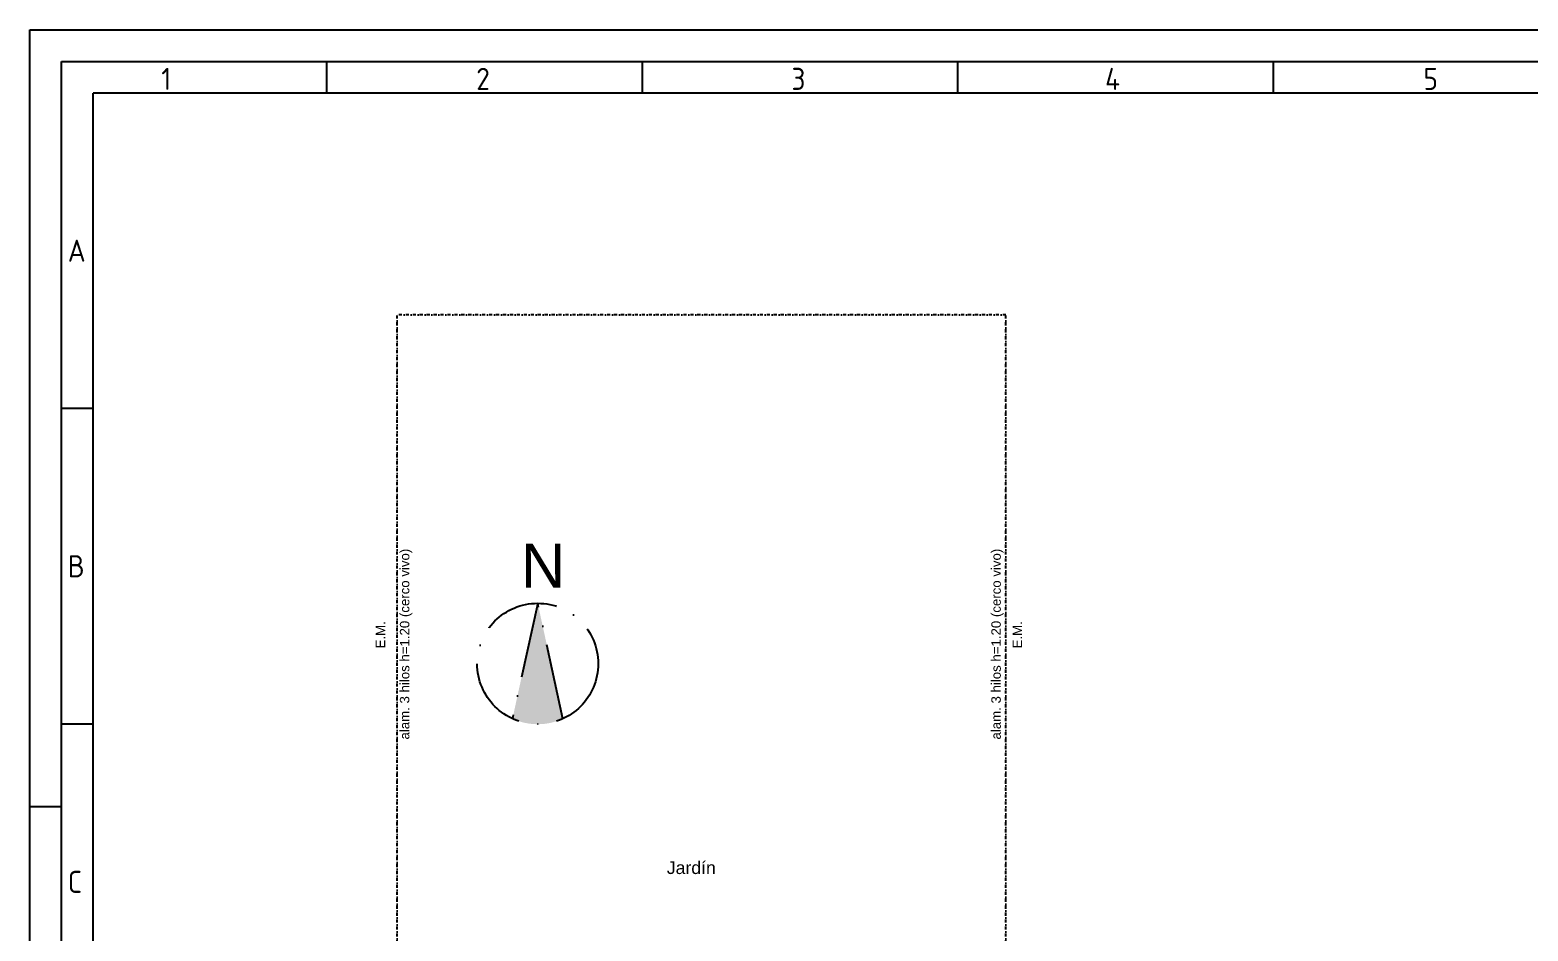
# Model space of a CAD drawing. Header units: millimetres. Extents: x -269 to 325, y -184 to 236.
# Drawn here: x -269.4 to -32, y 93.5 to 236.3 of the extents above; entities that cross this region are included whole.
import ezdxf

# ---------------------------------------------------------------- set-up
doc = ezdxf.new("R2010")
doc.units = ezdxf.units.MM
doc.linetypes.add('ACAD_ISO10W100', pattern=[18, 12, -3, 0, -3])
doc.linetypes.add('TRAZO_Y_PUNTO', pattern=[1, 0.5, -0.25, 0, -0.25])
for name, color, linetype in [('01', 1, 'Continuous'), ('02', 2, 'Continuous'), ('035', 5, 'Continuous'), ('07', 7, 'Continuous'), ('Eje Medianero', 2, 'ACAD_ISO10W100')]:
    doc.layers.add(name, color=color, linetype=linetype)
doc.styles.add('arial', font='arial.ttf', dxfattribs={"height": 0.15})
doc.styles.add('ISO Proportional', font='isocp.shx')
doc.styles.get("Standard").update_dxf_attribs({"font": 'arial.ttf'})

# ---------------------------------------------------------------- blocks, each defined once
blk = doc.blocks.new('DIN_border_a2')
at = {"layer": '035'}
for p, q in [((47, 415), (47, 410)), ((97, 415), (97, 410)), ((147, 415), (147, 410)), ((197, 415), (197, 410)), ((10, 10), (10, 410)), ((584, 410), (10, 410)), ((9.98, 360.04), (5, 360.04)), ((9.98, 310.04), (5, 310.04)), ((0, 297), (5, 297))]:
    blk.add_line(p, q, dxfattribs=at)
blk.add_lwpolyline([(0, 420), (594, 420), (594, 0), (0, 0)], close=True, dxfattribs=at)
at = {"layer": '07'}
blk.add_lwpolyline([(5, 415), (589, 415), (589, 5), (5, 5)], close=True, dxfattribs=at)
at = {"layer": '035', "style": 'ISO Proportional'}
for s, p in [('1', (20.81, 410.5)), ('2', (70.73, 410.5)), ('3', (120.68, 410.5)), ('4', (170.38, 410.5)), ('5', (220.84, 410.5)), ('A', (6, 383.29)), ('B', (6, 333.29)), ('C', (6, 283.29))]:
    blk.add_text(s, height=3.5, dxfattribs=at).set_placement(p)

msp = doc.modelspace()

# ---------------------------------------------------------------- hatches: boundary and pattern name
msp.add_hatch(color=256).paths.add_polyline_path([(-188.964, 145.461), (-192.964, 127.172, 0.2187191), (-184.964, 127.172)])

# ---------------------------------------------------------------- linework, layer by layer
at = {"layer": 'Eje Medianero', "linetype": 'TRAZO_Y_PUNTO'}
for p, q in [((-114.776, 191.158), (-211.226, 191.158)), ((-211.225, -88.835), (-211.225, 191.165)), ((-114.775, -88.835), (-114.775, 191.165))]:
    msp.add_line(p, q, dxfattribs=at)
at = {"layer": 'Eje Medianero'}
for p, q in [((-188.964, 145.461), (-192.964, 127.172)), ((-184.964, 127.172), (-188.964, 145.461))]:
    msp.add_line(p, q, dxfattribs=at)
msp.add_circle((-188.964, 135.879), 9.582, dxfattribs=at)

# ---------------------------------------------------------------- block references
msp.add_blockref('DIN_border_a2', (-269.43, -183.719))

# ---------------------------------------------------------------- texts
at = {"insert": (-191.646, 154.918), "char_height": 7, "width": 16.99238, "attachment_point": 1}
msp.add_mtext('N', dxfattribs=at)
at = {"layer": '01', "char_height": 1.5, "width": 30.24992, "attachment_point": 1, "rotation": 90, "style": 'arial'}
for insert in [(-210.807, 123.876), (-117.081, 123.876)]:
    msp.add_mtext('alam. 3 hilos h=1.20 (cerco vivo)', dxfattribs=dict(at, insert=insert))
at = {"layer": '01', "insert": (-168.504, 104.566), "char_height": 2, "width": 21.82724, "attachment_point": 1, "style": 'arial'}
msp.add_mtext('Jardín', dxfattribs=at)
at = {"layer": '02', "char_height": 1.5, "width": 14.30341, "attachment_point": 1, "rotation": 90, "style": 'arial'}
for insert in [(-214.634, 138.304), (-113.71, 138.304)]:
    msp.add_mtext('E.M.', dxfattribs=dict(at, insert=insert))

doc.saveas('drawing.dxf')
